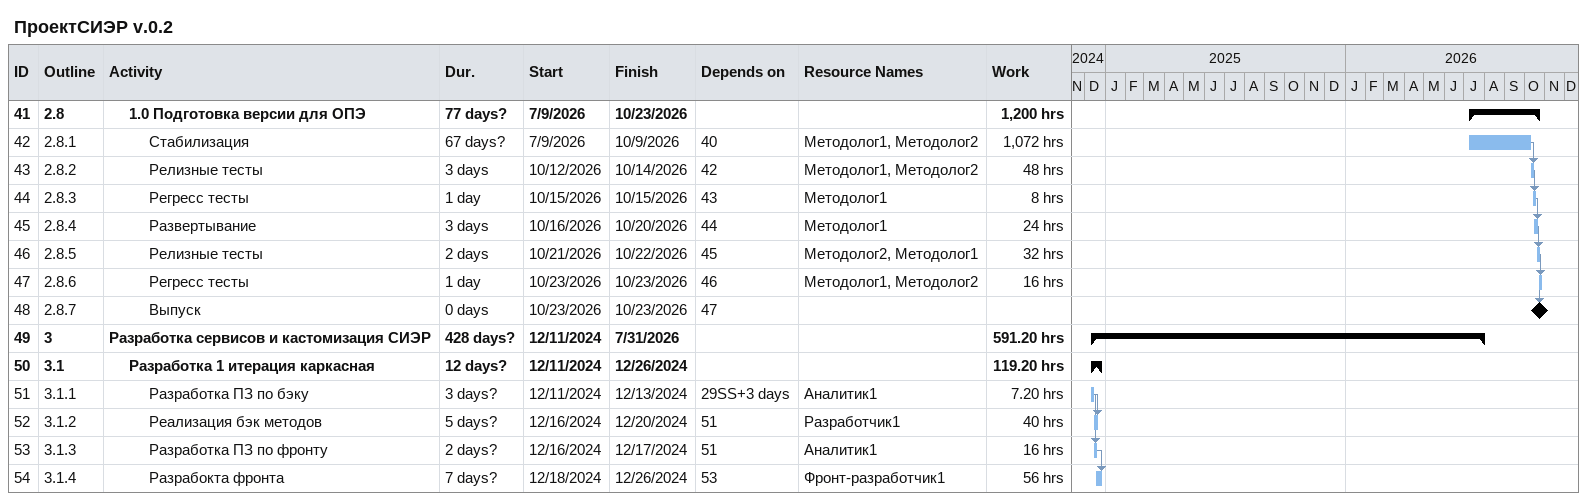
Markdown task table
ПроектСИЭР v.0.2

| ID | WBS | Task | Duration | Start | Finish | Predecessors | Resources | Work (h) |
|---|---|---|---|---|---|---|---|---|
| 41 | 2.8 | **1.0 Подготовка версии для ОПЭ** | 77d? | 2026-07-09 | 2026-10-23 |  |  | 1200 |
| 42 | 2.8.1 | Стабилизация | 67d? | 2026-07-09 | 2026-10-09 | 40 | Методолог1, Методолог2 | 1072 |
| 43 | 2.8.2 | Релизные тесты | 3d | 2026-10-12 | 2026-10-14 | 42 | Методолог1, Методолог2 | 48 |
| 44 | 2.8.3 | Регресс тесты | 1d | 2026-10-15 | 2026-10-15 | 43 | Методолог1 | 8 |
| 45 | 2.8.4 | Развертывание | 3d | 2026-10-16 | 2026-10-20 | 44 | Методолог1 | 24 |
| 46 | 2.8.5 | Релизные тесты | 2d | 2026-10-21 | 2026-10-22 | 45 | Методолог2, Методолог1 | 32 |
| 47 | 2.8.6 | Регресс тесты | 1d | 2026-10-23 | 2026-10-23 | 46 | Методолог1, Методолог2 | 16 |
| 48 | 2.8.7 | Выпуск | 0d | 2026-10-23 | 2026-10-23 | 47 |  |  |
| 49 | 3 | **Разработка сервисов и кастомизация СИЭР** | 428d? | 2024-12-11 | 2026-07-31 |  |  | 591.20 |
| 50 | 3.1 | **Разработка 1 итерация каркасная** | 12d? | 2024-12-11 | 2024-12-26 |  |  | 119.20 |
| 51 | 3.1.1 | Разработка ПЗ по бэку | 3d? | 2024-12-11 | 2024-12-13 | 29SS+3d | Аналитик1 | 7.20 |
| 52 | 3.1.2 | Реализация бэк методов | 5d? | 2024-12-16 | 2024-12-20 | 51 | Разработчик1 | 40 |
| 53 | 3.1.3 | Разработка ПЗ по фронту | 2d? | 2024-12-16 | 2024-12-17 | 51 | Аналитик1 | 16 |
| 54 | 3.1.4 | Разрабокта фронта | 7d? | 2024-12-18 | 2024-12-26 | 53 | Фронт-разработчик1 | 56 |
